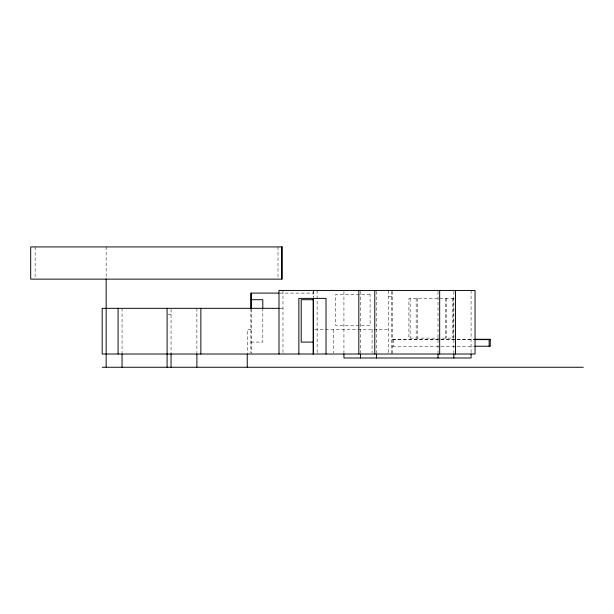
<?xml version="1.0" encoding="UTF-8"?>
<svg xmlns="http://www.w3.org/2000/svg" width="614" height="614" viewBox="0 0 614 614"><rect width="100%" height="100%" fill="white"/><g stroke="black" fill="none" stroke-linecap="round" stroke-linejoin="round"><path stroke-width="0.46" stroke-dasharray="3.07 2.3" d="M279.792 293.093L313.14 293.093M388.631 296.401L391.609 296.401M279.8 308.328L282.977 308.328M167.883 314.66L171.06 314.66M250.888 329.518L247.242 329.518L247.242 353.073M314.729 329.518L388.631 329.518M392.607 339.281L474 339.281M392.607 339.619L473.947 339.619M250.888 342.098L262.807 342.098L262.807 309.134M392.607 346.235L473.87 346.235M471.076 290.445L471.076 353.234M453.861 291.397L453.861 353.234M452.533 298.389L452.533 338.122M446.531 298.389L446.531 338.122M445.288 298.389L445.288 338.122M438.012 291.397L438.012 353.234M417.405 298.389L417.405 338.122M416.154 298.389L416.154 338.122M410.152 298.389L410.152 338.122M393.766 339.619L393.766 346.235M392.607 291.397L392.607 354.017M391.609 291.397L391.609 354.017M388.631 290.445L388.631 354.017M376.428 291.397L376.428 353.234M372.076 329.518L372.076 353.073M360.456 291.397L360.456 353.234M343.932 291.397L343.932 353.234M333.663 329.518L333.663 353.073M317.108 290.445L317.154 353.073M313.47 290.445L313.47 297.084M313.14 291.328L313.14 297.084M282.977 290.445L282.977 353.073M278.012 246.928L278.012 278.18M251.218 309.134L251.218 353.104M250.888 308.328L250.888 353.104M196.887 308.328L196.887 353.004M171.06 309.272L171.06 353.004M122.056 308.328L122.056 353.004M106.161 246.736L106.161 278.303M35.136 246.928L35.136 278.18M370.088 294.421L335.651 294.421L335.651 325.543L370.088 325.543L370.088 294.421M453.784 298.389L408.909 298.389L408.909 338.122L453.784 338.122L453.784 298.389"/><path stroke-width="0.92" d="M278.84 293.093L250.888 293.093L250.888 308.328M250.888 299.716L262.807 299.716L262.807 308.19M313.14 299.716L301.213 299.716L301.213 342.098L313.14 342.098M279.147 308.328L102.185 308.328L102.185 354.017L475.052 354.017L475.052 290.445L279.002 290.445L279.002 354.017M474.722 339.281L490.287 339.281L490.287 346.235L474.822 346.235M474.722 339.619L490.287 339.619M102.185 367.264L583.3 367.264M489.128 339.619L489.128 346.235M471.076 354.017L471.076 357.993L343.932 357.993L343.932 354.017M455.519 290.445L455.519 354.017M453.861 354.186L453.861 357.993M439.67 290.445L439.67 354.017M438.012 354.186L438.012 357.993M376.428 354.186L376.428 357.993M374.786 290.445L374.786 354.017M360.456 354.186L360.456 357.993M358.822 290.445L358.822 354.017M326.019 354.017L326.019 298.389L298.872 298.389L298.872 354.017M313.47 298.036L313.47 354.017M313.14 298.987L313.14 354.017M281.841 246.928L281.841 279.132M251.218 293.093L251.218 308.19M247.242 354.017L247.242 367.264M200.862 308.328L200.862 354.017M196.887 353.956L196.887 367.264M171.06 353.81L171.06 367.264M167.085 308.328L167.085 367.18M122.056 353.956L122.056 367.264M118.08 308.328L118.08 354.017M106.161 278.956L106.161 367.264M282.003 246.928L30.7 246.928L30.7 279.132L282.003 279.132L282.003 246.928"/></g></svg>
